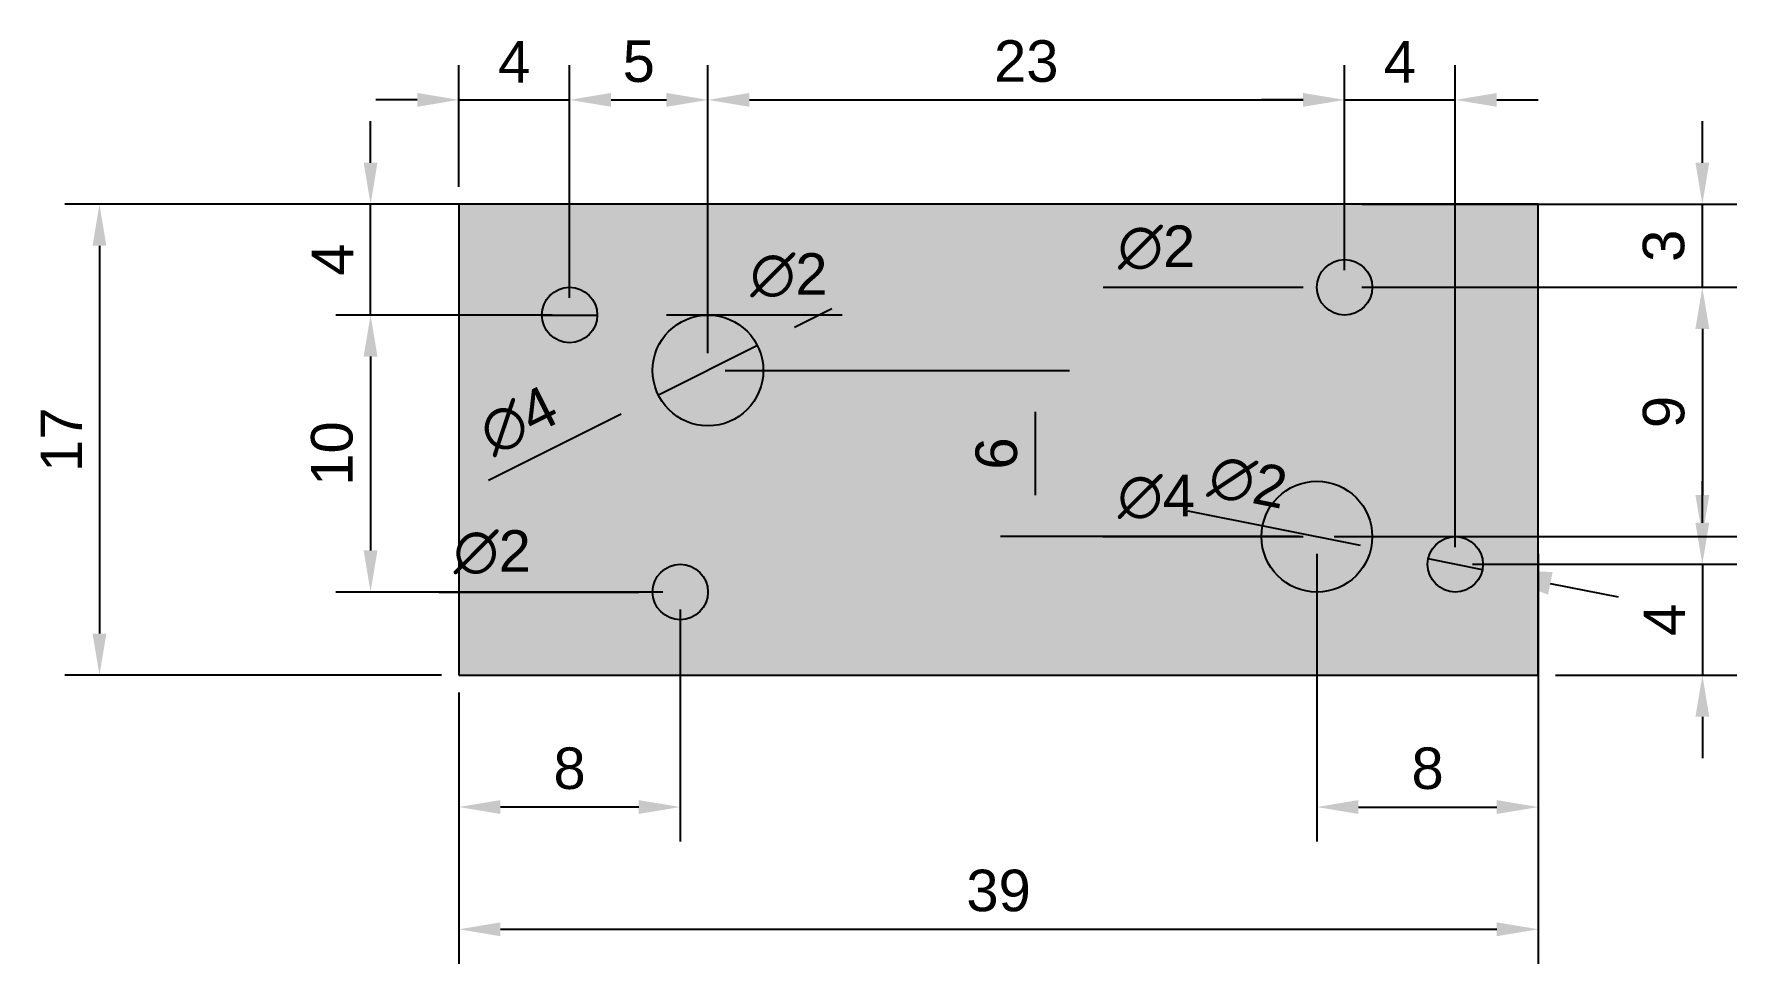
# Model space of a CAD drawing. Header units: millimetres. Extents: x 76844.9 to 76906.4, y 42073 to 42106.6.
import ezdxf

# ---------------------------------------------------------------- set-up
doc = ezdxf.new("R2010")
doc.units = ezdxf.units.MM
doc.styles.get("Standard").update_dxf_attribs({"font": 'arial.ttf'})
doc.dimstyles.new('ISO-25', dxfattribs={"dimtxt": 2.5, "dimasz": 2.5, "dimexe": 1.25, "dimexo": 0.625, "dimtad": 1, "dimtxsty": 'Standard', "dimcen": 2.5, "dimadec": 0, "dimazin": 0, "dimtfac": 1, "dimtmove": 0, "dimatfit": 3, "dimfxl": 1, "dimarcsym": 0})

# ---------------------------------------------------------------- blocks, each defined once
blk = doc.blocks.new('*D2')
at = {"color": 0, "lineweight": -2, "transparency": 16777216}
for p, q in [((76859.588, 42100.458), (76845.979, 42100.458)), ((76847.229, 42098.958), (76847.229, 42084.958)), ((76859.588, 42083.458), (76845.979, 42083.458))]:
    blk.add_line(p, q, dxfattribs=at)
at = {"color": 0, "transparency": 16777216}
for points in [[(76846.979, 42098.958), (76847.479, 42098.958), (76847.229, 42100.458)], [(76846.979, 42084.958), (76847.479, 42084.958), (76847.229, 42083.458)]]:
    blk.add_solid(points, dxfattribs=at)
at = {"layer": 'Defpoints', "color": 0, "transparency": 16777216}
for p in [(76860.213, 42100.458), (76847.229, 42083.458), (76860.213, 42083.458)]:
    blk.add_point(p, dxfattribs=at)
at = {"color": 0, "transparency": 16777216, "insert": (76845.851, 42091.958), "char_height": 1.5, "attachment_point": 5, "rotation": 90}
blk.add_mtext('17', dxfattribs=at)
blk = doc.blocks.new('*D3')
at = {"color": 0, "lineweight": -2, "transparency": 16777216}
for p, q in [((76860.213, 42082.833), (76860.213, 42073.032)), ((76899.213, 42082.833), (76899.213, 42073.032)), ((76861.713, 42074.282), (76897.713, 42074.282))]:
    blk.add_line(p, q, dxfattribs=at)
at = {"color": 0, "transparency": 16777216}
for points in [[(76861.713, 42074.532), (76861.713, 42074.032), (76860.213, 42074.282)], [(76897.713, 42074.532), (76897.713, 42074.032), (76899.213, 42074.282)]]:
    blk.add_solid(points, dxfattribs=at)
at = {"layer": 'Defpoints', "color": 0, "transparency": 16777216}
for p in [(76860.213, 42083.458), (76899.213, 42083.458), (76899.213, 42074.282)]:
    blk.add_point(p, dxfattribs=at)
at = {"color": 0, "transparency": 16777216, "insert": (76879.713, 42075.674), "char_height": 1.5, "attachment_point": 5}
blk.add_mtext('39', dxfattribs=at)
blk = doc.blocks.new('*D4')
at = {"color": 0, "lineweight": -2, "transparency": 16777216}
for p, q in [((76860.213, 42101.083), (76860.213, 42105.475)), ((76864.213, 42097.083), (76864.213, 42105.475)), ((76858.713, 42104.225), (76857.213, 42104.225)), ((76860.213, 42104.225), (76864.213, 42104.225)), ((76865.713, 42104.225), (76867.213, 42104.225))]:
    blk.add_line(p, q, dxfattribs=at)
at = {"color": 0, "transparency": 16777216}
for points in [[(76858.713, 42104.475), (76858.713, 42103.975), (76860.213, 42104.225)], [(76865.713, 42104.475), (76865.713, 42103.975), (76864.213, 42104.225)]]:
    blk.add_solid(points, dxfattribs=at)
at = {"layer": 'Defpoints', "color": 0, "transparency": 16777216}
for p in [(76864.213, 42104.225), (76860.213, 42100.458), (76864.213, 42096.458)]:
    blk.add_point(p, dxfattribs=at)
at = {"color": 0, "transparency": 16777216, "insert": (76862.213, 42105.6), "char_height": 1.5, "attachment_point": 5}
blk.add_mtext('4', dxfattribs=at)
blk = doc.blocks.new('*D5')
at = {"color": 0, "lineweight": -2, "transparency": 16777216}
for p, q in [((76864.213, 42097.083), (76864.213, 42105.475)), ((76869.213, 42095.083), (76869.213, 42105.475)), ((76865.713, 42104.225), (76867.713, 42104.225))]:
    blk.add_line(p, q, dxfattribs=at)
at = {"color": 0, "transparency": 16777216}
for points in [[(76865.713, 42104.475), (76865.713, 42103.975), (76864.213, 42104.225)], [(76867.713, 42104.475), (76867.713, 42103.975), (76869.213, 42104.225)]]:
    blk.add_solid(points, dxfattribs=at)
at = {"layer": 'Defpoints', "color": 0, "transparency": 16777216}
for p in [(76869.213, 42104.225), (76864.213, 42096.458), (76869.213, 42094.458)]:
    blk.add_point(p, dxfattribs=at)
at = {"color": 0, "transparency": 16777216, "insert": (76866.713, 42105.612), "char_height": 1.5, "attachment_point": 5}
blk.add_mtext('5', dxfattribs=at)
blk = doc.blocks.new('*D6')
at = {"color": 0, "lineweight": -2, "transparency": 16777216}
for p, q in [((76869.213, 42095.083), (76869.213, 42105.475)), ((76892.213, 42098.083), (76892.213, 42105.475)), ((76870.713, 42104.225), (76890.713, 42104.225))]:
    blk.add_line(p, q, dxfattribs=at)
at = {"color": 0, "transparency": 16777216}
for points in [[(76870.713, 42104.475), (76870.713, 42103.975), (76869.213, 42104.225)], [(76890.713, 42104.475), (76890.713, 42103.975), (76892.213, 42104.225)]]:
    blk.add_solid(points, dxfattribs=at)
at = {"layer": 'Defpoints', "color": 0, "transparency": 16777216}
for p in [(76892.213, 42104.225), (76892.213, 42097.458), (76869.213, 42094.458)]:
    blk.add_point(p, dxfattribs=at)
at = {"color": 0, "transparency": 16777216, "insert": (76880.713, 42105.616), "char_height": 1.5, "attachment_point": 5}
blk.add_mtext('23', dxfattribs=at)
blk = doc.blocks.new('*D7')
at = {"color": 0, "lineweight": -2, "transparency": 16777216}
for p, q in [((76892.213, 42098.083), (76892.213, 42105.475)), ((76896.213, 42088.083), (76896.213, 42105.475)), ((76890.713, 42104.225), (76889.213, 42104.225)), ((76892.213, 42104.225), (76896.213, 42104.225)), ((76897.713, 42104.225), (76899.213, 42104.225))]:
    blk.add_line(p, q, dxfattribs=at)
at = {"color": 0, "transparency": 16777216}
for points in [[(76890.713, 42104.475), (76890.713, 42103.975), (76892.213, 42104.225)], [(76897.713, 42104.475), (76897.713, 42103.975), (76896.213, 42104.225)]]:
    blk.add_solid(points, dxfattribs=at)
at = {"layer": 'Defpoints', "color": 0, "transparency": 16777216}
for p in [(76896.213, 42104.225), (76892.213, 42097.458), (76896.213, 42087.458)]:
    blk.add_point(p, dxfattribs=at)
at = {"color": 0, "transparency": 16777216, "insert": (76894.213, 42105.6), "char_height": 1.5, "attachment_point": 5}
blk.add_mtext('4', dxfattribs=at)
blk = doc.blocks.new('*D8')
at = {"color": 0, "lineweight": -2, "transparency": 16777216}
for p, q in [((76905.139, 42101.958), (76905.139, 42103.458)), ((76892.838, 42100.458), (76906.389, 42100.458)), ((76905.139, 42097.458), (76905.139, 42100.458)), ((76892.838, 42097.458), (76906.389, 42097.458)), ((76905.139, 42095.958), (76905.139, 42094.458))]:
    blk.add_line(p, q, dxfattribs=at)
at = {"color": 0, "transparency": 16777216}
for points in [[(76904.889, 42101.958), (76905.389, 42101.958), (76905.139, 42100.458)], [(76904.889, 42095.958), (76905.389, 42095.958), (76905.139, 42097.458)]]:
    blk.add_solid(points, dxfattribs=at)
at = {"layer": 'Defpoints', "color": 0, "transparency": 16777216}
for p in [(76892.213, 42100.458), (76905.139, 42100.458), (76892.213, 42097.458)]:
    blk.add_point(p, dxfattribs=at)
at = {"color": 0, "transparency": 16777216, "insert": (76903.747, 42098.958), "char_height": 1.5, "attachment_point": 5, "rotation": 90}
blk.add_mtext('3', dxfattribs=at)
blk = doc.blocks.new('*D9')
at = {"color": 0, "lineweight": -2, "transparency": 16777216}
for p, q in [((76892.838, 42097.458), (76906.389, 42097.458)), ((76905.139, 42095.958), (76905.139, 42089.958)), ((76891.838, 42088.458), (76906.389, 42088.458))]:
    blk.add_line(p, q, dxfattribs=at)
at = {"color": 0, "transparency": 16777216}
for points in [[(76904.889, 42095.958), (76905.389, 42095.958), (76905.139, 42097.458)], [(76904.889, 42089.958), (76905.389, 42089.958), (76905.139, 42088.458)]]:
    blk.add_solid(points, dxfattribs=at)
at = {"layer": 'Defpoints', "color": 0, "transparency": 16777216}
for p in [(76892.213, 42097.458), (76891.213, 42088.458), (76905.139, 42088.458)]:
    blk.add_point(p, dxfattribs=at)
at = {"color": 0, "transparency": 16777216, "insert": (76903.748, 42092.958), "char_height": 1.5, "attachment_point": 5, "rotation": 90}
blk.add_mtext('9', dxfattribs=at)
blk = doc.blocks.new('*D10')
at = {"color": 0, "lineweight": -2, "transparency": 16777216}
for p, q in [((76905.139, 42088.958), (76905.139, 42090.458)), ((76896.838, 42087.458), (76906.389, 42087.458)), ((76905.139, 42087.458), (76905.139, 42083.458)), ((76899.838, 42083.458), (76906.389, 42083.458)), ((76905.139, 42081.958), (76905.139, 42080.458))]:
    blk.add_line(p, q, dxfattribs=at)
at = {"color": 0, "transparency": 16777216}
for points in [[(76904.889, 42088.958), (76905.389, 42088.958), (76905.139, 42087.458)], [(76904.889, 42081.958), (76905.389, 42081.958), (76905.139, 42083.458)]]:
    blk.add_solid(points, dxfattribs=at)
at = {"layer": 'Defpoints', "color": 0, "transparency": 16777216}
for p in [(76896.213, 42087.458), (76899.213, 42083.458), (76905.139, 42083.458)]:
    blk.add_point(p, dxfattribs=at)
at = {"color": 0, "transparency": 16777216, "insert": (76903.764, 42085.458), "char_height": 1.5, "attachment_point": 5, "rotation": 90}
blk.add_mtext('4', dxfattribs=at)
blk = doc.blocks.new('*D11')
at = {"color": 0, "lineweight": -2, "transparency": 16777216}
for p, q in [((76891.213, 42087.833), (76891.213, 42077.446)), ((76899.213, 42087.833), (76899.213, 42077.446)), ((76892.713, 42078.696), (76897.713, 42078.696))]:
    blk.add_line(p, q, dxfattribs=at)
at = {"color": 0, "transparency": 16777216}
for points in [[(76892.713, 42078.946), (76892.713, 42078.446), (76891.213, 42078.696)], [(76897.713, 42078.946), (76897.713, 42078.446), (76899.213, 42078.696)]]:
    blk.add_solid(points, dxfattribs=at)
at = {"layer": 'Defpoints', "color": 0, "transparency": 16777216}
for p in [(76891.213, 42088.458), (76899.213, 42088.458), (76899.213, 42078.696)]:
    blk.add_point(p, dxfattribs=at)
at = {"color": 0, "transparency": 16777216, "insert": (76895.213, 42080.087), "char_height": 1.5, "attachment_point": 5}
blk.add_mtext('8', dxfattribs=at)
blk = doc.blocks.new('*D12')
at = {"color": 0, "lineweight": -2, "transparency": 16777216}
for p, q in [((76868.213, 42085.833), (76868.213, 42077.446)), ((76860.213, 42082.833), (76860.213, 42077.446)), ((76866.713, 42078.696), (76861.713, 42078.696))]:
    blk.add_line(p, q, dxfattribs=at)
at = {"color": 0, "transparency": 16777216}
for points in [[(76861.713, 42078.946), (76861.713, 42078.446), (76860.213, 42078.696)], [(76866.713, 42078.946), (76866.713, 42078.446), (76868.213, 42078.696)]]:
    blk.add_solid(points, dxfattribs=at)
at = {"layer": 'Defpoints', "color": 0, "transparency": 16777216}
for p in [(76868.213, 42086.458), (76860.213, 42083.458), (76860.213, 42078.696)]:
    blk.add_point(p, dxfattribs=at)
at = {"color": 0, "transparency": 16777216, "insert": (76864.213, 42080.087), "char_height": 1.5, "attachment_point": 5}
blk.add_mtext('8', dxfattribs=at)
blk = doc.blocks.new('*D13')
at = {"color": 0, "lineweight": -2, "transparency": 16777216}
for p, q in [((76857.024, 42101.958), (76857.024, 42103.458)), ((76863.588, 42100.458), (76855.774, 42100.458)), ((76857.024, 42096.458), (76857.024, 42100.458)), ((76863.588, 42096.458), (76855.774, 42096.458)), ((76857.024, 42094.958), (76857.024, 42093.458))]:
    blk.add_line(p, q, dxfattribs=at)
at = {"color": 0, "transparency": 16777216}
for points in [[(76856.774, 42101.958), (76857.274, 42101.958), (76857.024, 42100.458)], [(76856.774, 42094.958), (76857.274, 42094.958), (76857.024, 42096.458)]]:
    blk.add_solid(points, dxfattribs=at)
at = {"layer": 'Defpoints', "color": 0, "transparency": 16777216}
for p in [(76857.024, 42100.458), (76864.213, 42100.458), (76864.213, 42096.458)]:
    blk.add_point(p, dxfattribs=at)
at = {"color": 0, "transparency": 16777216, "insert": (76855.649, 42098.458), "char_height": 1.5, "attachment_point": 5, "rotation": 90}
blk.add_mtext('4', dxfattribs=at)
blk = doc.blocks.new('*D14')
at = {"color": 0, "lineweight": -2, "transparency": 16777216}
for p, q in [((76863.588, 42096.458), (76855.774, 42096.458)), ((76857.024, 42094.958), (76857.024, 42087.958)), ((76867.588, 42086.458), (76855.774, 42086.458))]:
    blk.add_line(p, q, dxfattribs=at)
at = {"color": 0, "transparency": 16777216}
for points in [[(76856.774, 42094.958), (76857.274, 42094.958), (76857.024, 42096.458)], [(76856.774, 42087.958), (76857.274, 42087.958), (76857.024, 42086.458)]]:
    blk.add_solid(points, dxfattribs=at)
at = {"layer": 'Defpoints', "color": 0, "transparency": 16777216}
for p in [(76864.213, 42096.458), (76857.024, 42086.458), (76868.213, 42086.458)]:
    blk.add_point(p, dxfattribs=at)
at = {"color": 0, "transparency": 16777216, "insert": (76855.633, 42091.458), "char_height": 1.5, "attachment_point": 5, "rotation": 90}
blk.add_mtext('10', dxfattribs=at)
blk = doc.blocks.new('*D15')
at = {"color": 0, "lineweight": -2, "transparency": 16777216}
for p, q in [((76869.838, 42094.458), (76882.281, 42094.458)), ((76881.031, 42092.958), (76881.031, 42089.958)), ((76890.588, 42088.458), (76879.781, 42088.458))]:
    blk.add_line(p, q, dxfattribs=at)
at = {"color": 0, "transparency": 16777216}
for points in [[(76880.781, 42092.958), (76881.281, 42092.958), (76881.031, 42094.458)], [(76880.781, 42089.958), (76881.281, 42089.958), (76881.031, 42088.458)]]:
    blk.add_solid(points, dxfattribs=at)
at = {"layer": 'Defpoints', "color": 0, "transparency": 16777216}
for p in [(76869.213, 42094.458), (76881.031, 42088.458), (76891.213, 42088.458)]:
    blk.add_point(p, dxfattribs=at)
at = {"color": 0, "transparency": 16777216, "insert": (76879.64, 42091.458), "char_height": 1.5, "attachment_point": 5, "rotation": 90}
blk.add_mtext('6', dxfattribs=at)
blk = doc.blocks.new('*D16')
at = {"color": 0, "lineweight": -2, "transparency": 16777216}
for p, q in [((76872.344, 42096.023), (76873.685, 42096.694)), ((76871.002, 42095.352), (76867.424, 42093.563)), ((76861.289, 42090.496), (76866.083, 42092.892))]:
    blk.add_line(p, q, dxfattribs=at)
at = {"color": 0, "transparency": 16777216}
for points in [[(76872.232, 42096.247), (76872.455, 42095.799), (76871.002, 42095.352)], [(76865.971, 42093.116), (76866.194, 42092.669), (76867.424, 42093.563)]]:
    blk.add_solid(points, dxfattribs=at)
at = {"layer": 'Defpoints', "color": 0, "transparency": 16777216}
for p in [(76871.002, 42095.352), (76867.424, 42093.563)]:
    blk.add_point(p, dxfattribs=at)
at = {"color": 0, "transparency": 16777216, "insert": (76862.374, 42092.64), "char_height": 1.5, "attachment_point": 5, "rotation": 26.56505}
blk.add_mtext('∅4', dxfattribs=at)
blk = doc.blocks.new('*D17')
at = {"color": 0, "lineweight": -2, "transparency": 16777216}
blk.add_line((76883.484, 42088.458), (76890.713, 42088.458), dxfattribs=at)
at = {"color": 0, "transparency": 16777216}
blk.add_solid([(76890.713, 42088.874), (76890.713, 42088.041), (76893.213, 42088.458)], dxfattribs=at)
at = {"layer": 'Defpoints', "color": 0, "transparency": 16777216}
for p in [(76889.213, 42088.458), (76893.213, 42088.458)]:
    blk.add_point(p, dxfattribs=at)
at = {"color": 0, "transparency": 16777216, "insert": (76885.414, 42089.891), "char_height": 1.5, "attachment_point": 5}
blk.add_mtext('∅4', dxfattribs=at)
blk = doc.blocks.new('*D18')
at = {"color": 0, "lineweight": -2, "transparency": 16777216}
blk.add_line((76883.496, 42097.458), (76890.713, 42097.458), dxfattribs=at)
at = {"color": 0, "transparency": 16777216}
blk.add_solid([(76890.713, 42097.874), (76890.713, 42097.041), (76893.213, 42097.458)], dxfattribs=at)
at = {"layer": 'Defpoints', "color": 0, "transparency": 16777216}
for p in [(76891.213, 42097.458), (76893.213, 42097.458)]:
    blk.add_point(p, dxfattribs=at)
at = {"color": 0, "transparency": 16777216, "insert": (76885.421, 42098.891), "char_height": 1.5, "attachment_point": 5}
blk.add_mtext('∅2', dxfattribs=at)
blk = doc.blocks.new('*D19')
at = {"color": 0, "lineweight": -2, "transparency": 16777216}
for p, q in [((76886.554, 42089.389), (76892.781, 42088.144)), ((76897.194, 42087.262), (76895.232, 42087.654)), ((76899.645, 42086.771), (76902.097, 42086.281))]:
    blk.add_line(p, q, dxfattribs=at)
at = {"color": 0, "transparency": 16777216}
for points in [[(76892.863, 42088.553), (76892.699, 42087.736), (76895.232, 42087.654)], [(76899.727, 42087.18), (76899.563, 42086.363), (76897.194, 42087.262)]]:
    blk.add_solid(points, dxfattribs=at)
at = {"layer": 'Defpoints', "color": 0, "transparency": 16777216}
for p in [(76895.232, 42087.654), (76897.194, 42087.262)]:
    blk.add_point(p, dxfattribs=at)
at = {"color": 0, "transparency": 16777216, "insert": (76888.723, 42090.417), "char_height": 1.5, "attachment_point": 5, "rotation": 348.69007}
blk.add_mtext('∅2', dxfattribs=at)
blk = doc.blocks.new('*D20')
at = {"color": 0, "lineweight": -2, "transparency": 16777216}
blk.add_line((76859.496, 42086.458), (76866.713, 42086.458), dxfattribs=at)
at = {"color": 0, "transparency": 16777216}
blk.add_solid([(76866.713, 42086.874), (76866.713, 42086.041), (76869.213, 42086.458)], dxfattribs=at)
at = {"layer": 'Defpoints', "color": 0, "transparency": 16777216}
for p in [(76867.213, 42086.458), (76869.213, 42086.458)]:
    blk.add_point(p, dxfattribs=at)
at = {"color": 0, "transparency": 16777216, "insert": (76861.421, 42087.891), "char_height": 1.5, "attachment_point": 5}
blk.add_mtext('∅2', dxfattribs=at)
blk = doc.blocks.new('*D21')
at = {"color": 0, "lineweight": -2, "transparency": 16777216}
for p, q in [((76860.713, 42096.458), (76858.213, 42096.458)), ((76863.213, 42096.458), (76865.213, 42096.458)), ((76874.063, 42096.458), (76867.713, 42096.458))]:
    blk.add_line(p, q, dxfattribs=at)
at = {"color": 0, "transparency": 16777216}
for points in [[(76860.713, 42096.874), (76860.713, 42096.041), (76863.213, 42096.458)], [(76867.713, 42096.874), (76867.713, 42096.041), (76865.213, 42096.458)]]:
    blk.add_solid(points, dxfattribs=at)
at = {"layer": 'Defpoints', "color": 0, "transparency": 16777216}
for p in [(76863.213, 42096.458), (76865.213, 42096.458)]:
    blk.add_point(p, dxfattribs=at)
at = {"color": 0, "transparency": 16777216, "insert": (76872.138, 42097.891), "char_height": 1.5, "attachment_point": 5}
blk.add_mtext('∅2', dxfattribs=at)

msp = doc.modelspace()

# ---------------------------------------------------------------- hatches: boundary and pattern name
h = msp.add_hatch(color=256)
h.set_gradient(color1=(255, 0, 255), color2=(255, 255, 0), tint=1, name='CYLINDER')
h.paths.add_polyline_path([(76899.213, 42083.458), (76899.213, 42100.458), (76860.213, 42100.458), (76860.213, 42083.458)])
h = msp.add_hatch(color=256)
h.set_gradient(color1=(0, 255, 0), tint=1, name='SPHERICAL')
h.paths.add_polyline_path([(76893.213, 42097.458, 1), (76891.213, 42097.458, 1)])
h = msp.add_hatch(color=256)
h.set_gradient(color1=(0, 255, 0), tint=1, name='SPHERICAL')
h.paths.add_polyline_path([(76863.213, 42096.458, 1), (76865.213, 42096.458, 1)])
h = msp.add_hatch(color=256)
h.set_gradient(color1=(0, 255, 0), tint=1, name='SPHERICAL')
h.paths.add_polyline_path([(76867.213, 42094.458, 1), (76871.213, 42094.458, 1)])
h = msp.add_hatch(color=256)
h.set_gradient(color1=(0, 255, 0), tint=1, name='SPHERICAL')
h.paths.add_polyline_path([(76893.213, 42088.458, 1), (76889.213, 42088.458, 1)])
h = msp.add_hatch(color=256)
h.set_gradient(color1=(0, 255, 0), tint=1, name='SPHERICAL')
h.paths.add_polyline_path([(76895.213, 42087.458, 1), (76897.213, 42087.458, 1)])
h = msp.add_hatch(color=256)
h.set_gradient(color1=(0, 255, 0), tint=1, name='SPHERICAL')
h.paths.add_polyline_path([(76867.213, 42086.458, 1), (76869.213, 42086.458, 1)])

# ---------------------------------------------------------------- linework, layer by layer
for p, q in [((76899.213, 42100.458), (76860.213, 42100.458)), ((76860.213, 42100.458), (76860.213, 42083.458)), ((76899.213, 42083.458), (76899.213, 42100.458)), ((76860.213, 42083.458), (76899.213, 42083.458))]:
    msp.add_line(p, q)
for centre, radius in [((76892.213, 42097.458), 1), ((76864.213, 42096.458), 1), ((76869.213, 42094.458), 2), ((76891.213, 42088.458), 2), ((76896.213, 42087.458), 1), ((76868.213, 42086.458), 1)]:
    msp.add_circle(centre, radius)

# ---------------------------------------------------------------- dimensions: what is measured, and where the dimension line sits
at = {"color": 5}
for base, p1, p2, picture, middle in [((76864.213, 42104.225), (76860.213, 42100.458), (76864.213, 42096.458), '*D4', (76862.213, 42105.6)), ((76869.213, 42104.225), (76864.213, 42096.458), (76869.213, 42094.458), '*D5', (76866.713, 42105.612)), ((76892.213, 42104.225), (76869.213, 42094.458), (76892.213, 42097.458), '*D6', (76880.713, 42105.616)), ((76896.213, 42104.225), (76892.213, 42097.458), (76896.213, 42087.458), '*D7', (76894.213, 42105.6)), ((76899.213, 42078.696), (76891.213, 42088.458), (76899.213, 42088.458), '*D11', (76895.213, 42080.087)), ((76860.213, 42078.696), (76868.213, 42086.458), (76860.213, 42083.458), '*D12', (76864.213, 42080.087)), ((76899.213, 42074.282), (76860.213, 42083.458), (76899.213, 42083.458), '*D3', (76879.713, 42075.674))]:
    dim = msp.add_linear_dim(base=base, p1=p1, p2=p2, dimstyle='ISO-25', override={"dimtxt": 1.5, "dimasz": 1.5}, dxfattribs=at)
    dim.commit()
    dim.dimension.update_dxf_attribs({"geometry": picture, "text_midpoint": middle})
for base, p1, p2, picture, middle in [((76857.024, 42100.458), (76864.213, 42096.458), (76864.213, 42100.458), '*D13', (76855.649, 42098.458)), ((76905.139, 42100.458), (76892.213, 42097.458), (76892.213, 42100.458), '*D8', (76903.747, 42098.958)), ((76847.229, 42083.458), (76860.213, 42100.458), (76860.213, 42083.458), '*D2', (76845.851, 42091.958)), ((76905.139, 42088.458), (76892.213, 42097.458), (76891.213, 42088.458), '*D9', (76903.748, 42092.958)), ((76857.024, 42086.458), (76864.213, 42096.458), (76868.213, 42086.458), '*D14', (76855.633, 42091.458)), ((76881.031, 42088.458), (76869.213, 42094.458), (76891.213, 42088.458), '*D15', (76879.64, 42091.458)), ((76905.139, 42083.458), (76896.213, 42087.458), (76899.213, 42083.458), '*D10', (76903.764, 42085.458))]:
    dim = msp.add_linear_dim(base=base, p1=p1, p2=p2, angle=90, dimstyle='ISO-25', override={"dimtxt": 1.5, "dimasz": 1.5}, dxfattribs=at)
    dim.commit()
    dim.dimension.update_dxf_attribs({"geometry": picture, "text_midpoint": middle})
for p1, p2, picture, middle in [((76891.213, 42097.458), (76893.213, 42097.458), '*D18', (76885.421, 42097.458)), ((76889.213, 42088.458), (76893.213, 42088.458), '*D17', (76885.414, 42088.458)), ((76867.213, 42086.458), (76869.213, 42086.458), '*D20', (76861.421, 42086.458))]:
    dim = msp.add_diameter_dim_2p(p1=p1, p2=p2, dimstyle='ISO-25', override={"dimtxt": 1.5, "dimcen": 1.5}, dxfattribs=at)
    dim.commit()
    dim.dimension.update_dxf_attribs({"geometry": picture, "text_midpoint": middle, "dimtype": 163})
for p1, p2, override, picture, middle in [((76863.213, 42096.458), (76865.213, 42096.458), {"dimtxt": 1.5, "dimcen": 1.5}, '*D21', (76872.138, 42096.458)), ((76871.002, 42095.352), (76867.424, 42093.563), {"dimtxt": 1.5, "dimasz": 1.5, "dimcen": 1.5}, '*D16', (76863.015, 42091.359)), ((76897.194, 42087.262), (76895.232, 42087.654), {"dimtxt": 1.5, "dimcen": 1.5}, '*D19', (76888.442, 42089.012))]:
    dim = msp.add_diameter_dim_2p(p1=p1, p2=p2, dimstyle='ISO-25', override=override, dxfattribs=at)
    dim.commit()
    dim.dimension.update_dxf_attribs({"geometry": picture, "text_midpoint": middle})

doc.saveas('drawing.dxf')
